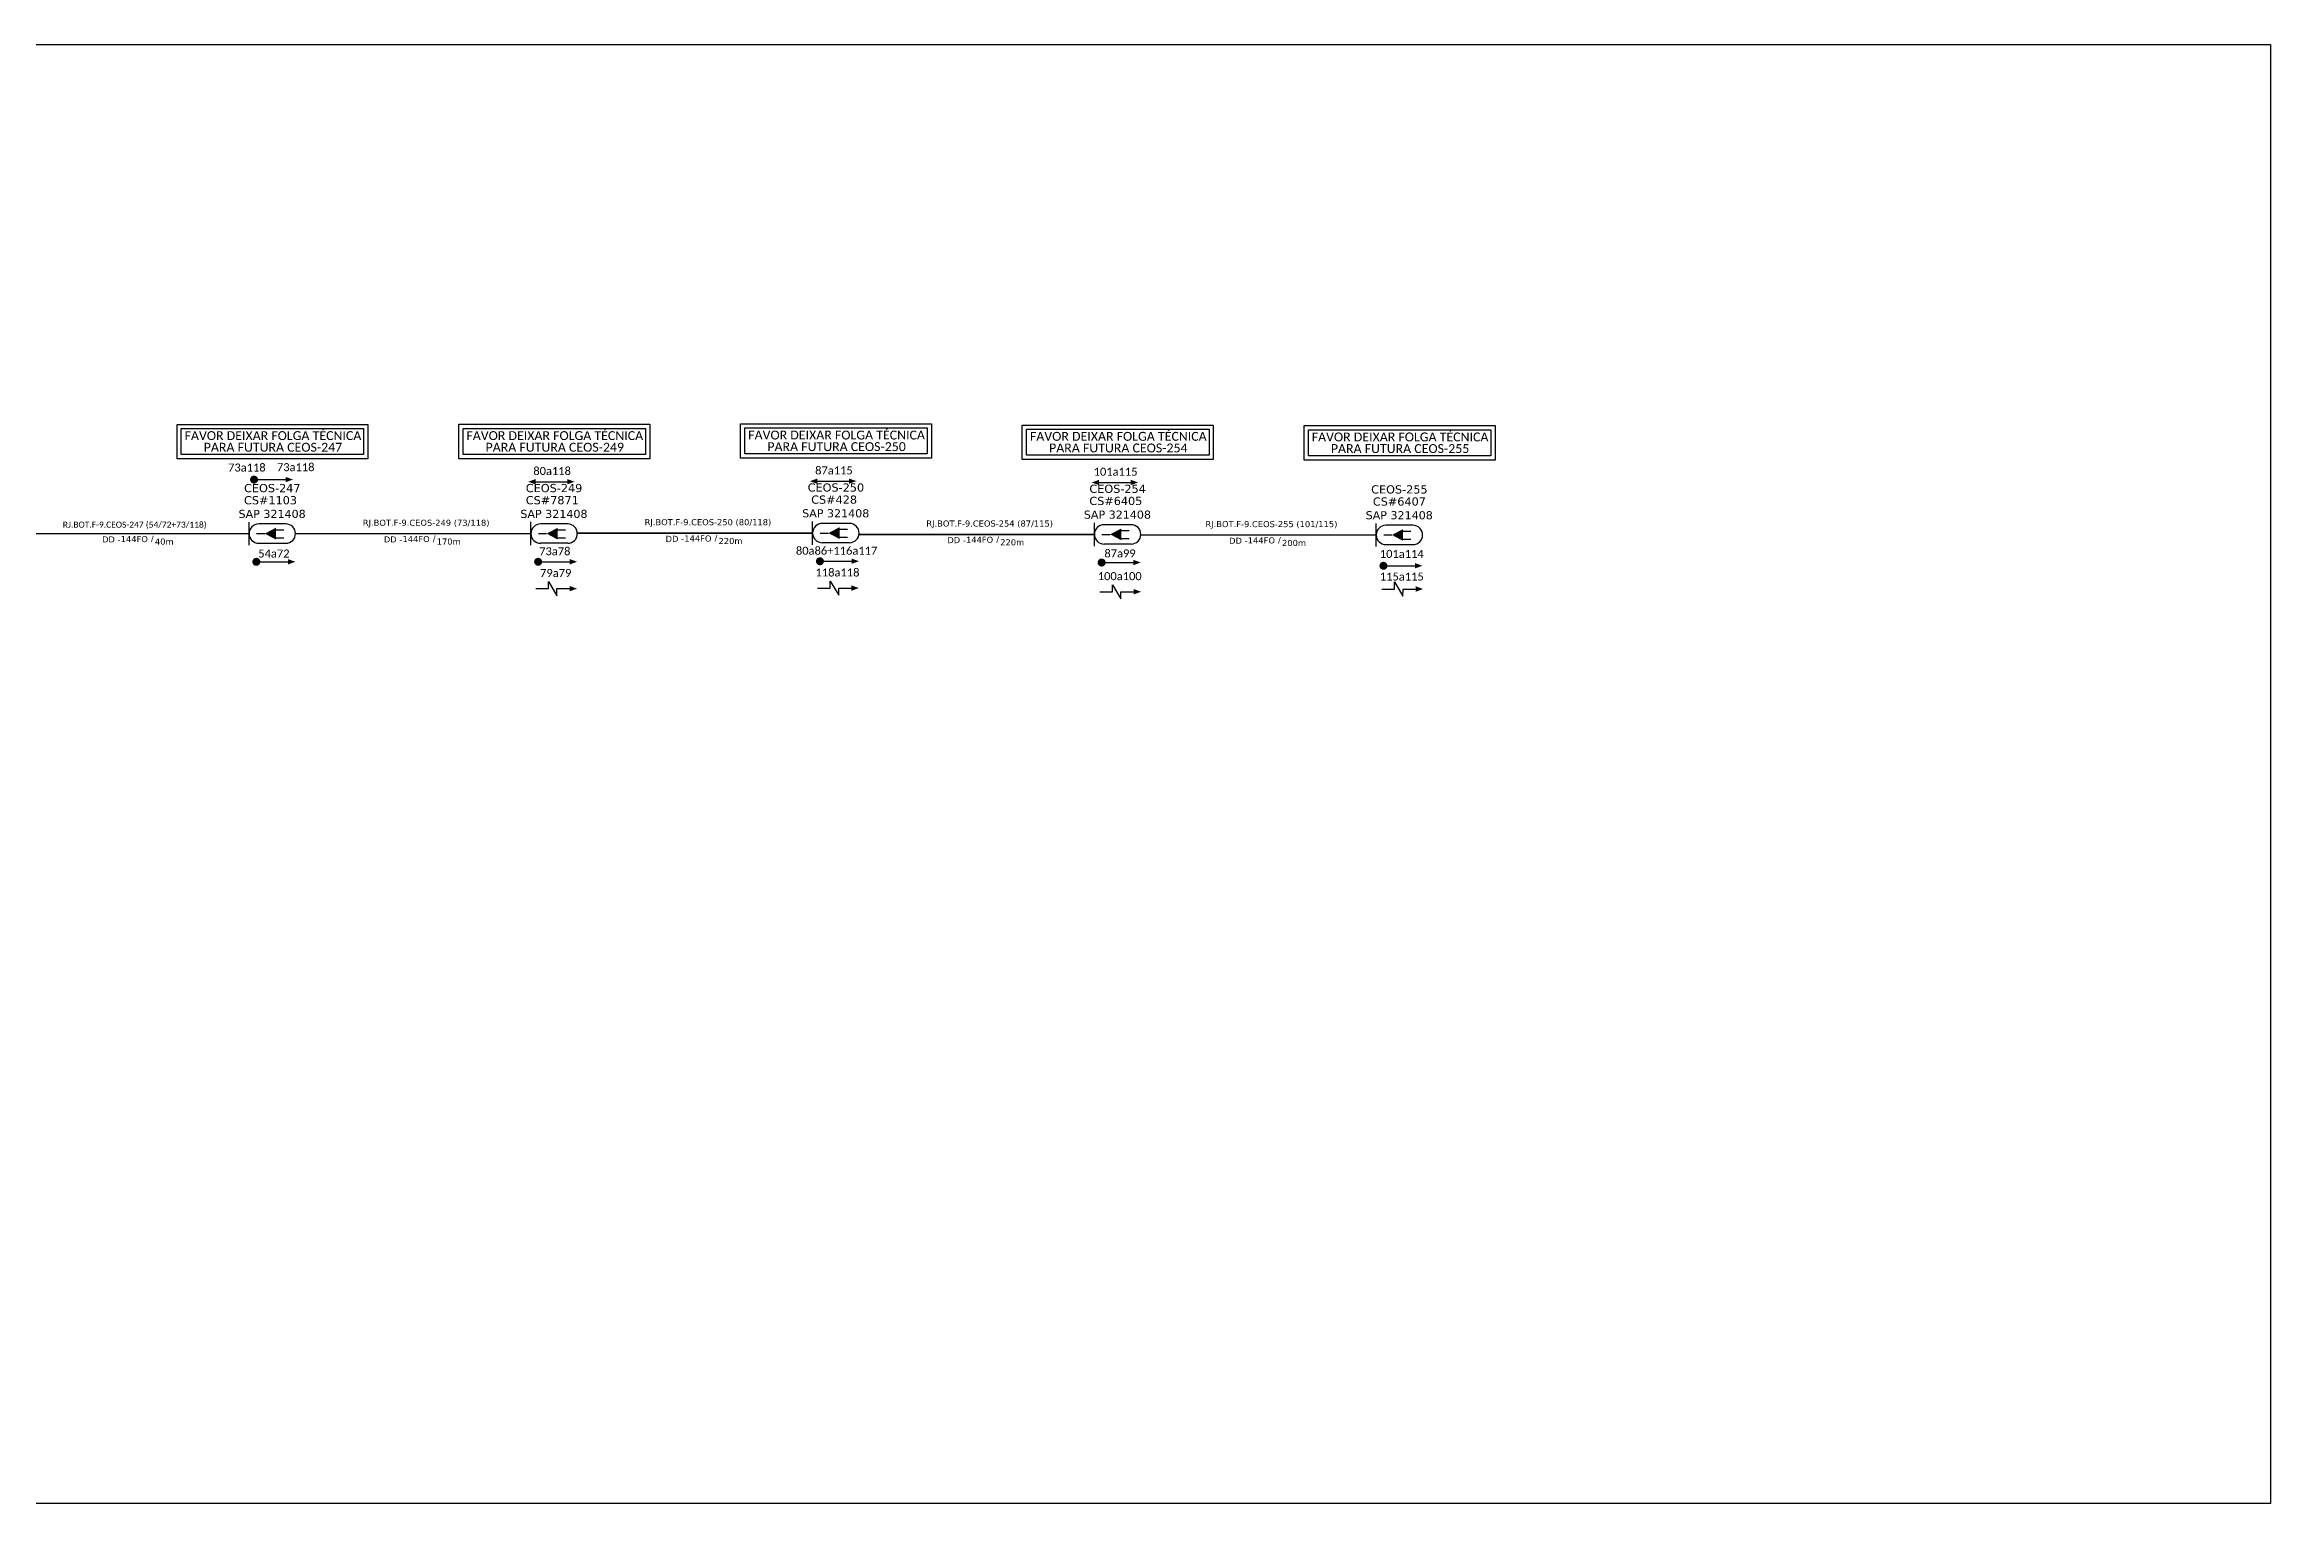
# Model space of a CAD drawing. Extents: x 57889 to 59083, y 58759 to 60460.
# Drawn here: x 58532 to 59083, y 60099 to 60460 of the extents above; entities that cross this region are included whole.
import ezdxf
from ezdxf.enums import TextEntityAlignment as Align

# ---------------------------------------------------------------- set-up
doc = ezdxf.new("R2010")
doc.units = 0
doc.layers.get('0').update_dxf_attribs({"linetype": 'CONTINUOUS'})
for name, color, linetype in [('20_4-CEOS', 1, 'CONTINUOUS'), ('40_1-ETIQUETAS', 1, 'CONTINUOUS'), ('SETA', 7, 'CONTINUOUS'), ('UIFILAR_ESTACAO_GPON_OI', 3, 'CONTINUOUS')]:
    doc.layers.add(name, color=color, linetype=linetype)
doc.styles.add('SIREDIT', font='verdana.ttf')

msp = doc.modelspace()

# ---------------------------------------------------------------- linework, layer by layer
at = {"color": 0, "ltscale": 9e-07}
for points in [[(58564.66, 60365.94), (58611.89, 60365.94), (58611.89, 60357.43), (58564.66, 60357.43)], [(58565.71, 60364.89), (58610.84, 60364.89), (58610.84, 60358.48), (58565.71, 60358.48)], [(58634.39, 60365.95), (58681.62, 60365.95), (58681.62, 60357.43), (58634.39, 60357.43)], [(58635.44, 60364.9), (58680.57, 60364.9), (58680.57, 60358.48), (58635.44, 60358.48)], [(58704.12, 60366.09), (58751.35, 60366.09), (58751.35, 60357.58), (58704.12, 60357.58)], [(58705.17, 60365.04), (58750.3, 60365.04), (58750.3, 60358.63), (58705.17, 60358.63)], [(58773.82, 60365.77), (58821.06, 60365.77), (58821.06, 60357.25), (58773.82, 60357.25)], [(58774.87, 60364.72), (58820.01, 60364.72), (58820.01, 60358.3), (58774.87, 60358.3)], [(58843.55, 60365.62), (58890.78, 60365.62), (58890.78, 60357.1), (58843.55, 60357.1)], [(58844.6, 60364.57), (58889.73, 60364.57), (58889.73, 60358.15), (58844.6, 60358.15)]]:
    msp.add_lwpolyline(points, close=True, dxfattribs=at)
at = {"color": 0, "const_width": 0.99}
for points in [[(58583.22, 60352.27, 1), (58584.21, 60352.27, 1)], [(58583.79, 60331.92, 1), (58584.78, 60331.92, 1)], [(58653.52, 60331.92, 1), (58654.51, 60331.92, 1)], [(58723.24, 60332.06, 1), (58724.23, 60332.06, 1)], [(58792.95, 60331.74, 1), (58793.94, 60331.74, 1)], [(58862.68, 60330.93, 1), (58863.67, 60330.93, 1)]]:
    msp.add_lwpolyline(points, format="xyb", close=True, dxfattribs=at)
at = {"color": 0}
for points in [[(58656.57, 60325.28), (58656.57, 60327.03), (58658.66, 60323.53), (58658.66, 60325.28)], [(58726.3, 60325.42), (58726.3, 60327.17), (58728.39, 60323.67), (58728.39, 60325.42)], [(58796.13, 60324.51), (58796.13, 60326.26), (58798.22, 60322.76), (58798.22, 60324.51)], [(58865.92, 60325.19), (58865.92, 60326.94), (58868.01, 60323.44), (58868.02, 60325.19)]]:
    msp.add_lwpolyline(points, dxfattribs=at)
at = {"layer": '20_4-CEOS', "color": 0}
for p, q in [((58591.59, 60341.28), (58584.88, 60341.28)), ((58661.32, 60341.28), (58654.61, 60341.28)), ((58731.05, 60341.43), (58724.33, 60341.43)), ((58800.76, 60341.1), (58794.04, 60341.1)), ((58870.48, 60340.95), (58863.77, 60340.95)), ((58591.59, 60336.49), (58584.88, 60336.49)), ((58661.32, 60336.5), (58654.61, 60336.5)), ((58731.05, 60336.64), (58724.33, 60336.64)), ((58800.76, 60336.32), (58794.04, 60336.32)), ((58870.48, 60336.16), (58863.77, 60336.16))]:
    msp.add_line(p, q, dxfattribs=at)
for points in [[(58582.48, 60336), (58582.48, 60341.77)], [(58589.03, 60339.84), (58591.07, 60339.84)], [(58652.21, 60336), (58652.21, 60341.78)], [(58658.76, 60339.84), (58660.8, 60339.84)], [(58721.94, 60336.15), (58721.94, 60341.92)], [(58723.8, 60339.03), (58725.84, 60339.03)], [(58728.49, 60339.98), (58730.52, 60339.98)], [(58791.65, 60335.82), (58791.65, 60341.59)], [(58798.19, 60339.66), (58800.23, 60339.66)], [(58861.37, 60335.67), (58861.37, 60341.44)], [(58867.92, 60339.51), (58869.96, 60339.51)], [(58584.34, 60338.89), (58586.38, 60338.89)], [(58589.03, 60337.85), (58591.07, 60337.85)], [(58654.07, 60338.89), (58656.11, 60338.89)], [(58658.76, 60337.85), (58660.8, 60337.85)], [(58728.49, 60337.99), (58730.52, 60337.99)], [(58793.51, 60338.71), (58795.55, 60338.71)], [(58798.19, 60337.67), (58800.23, 60337.67)], [(58863.23, 60338.56), (58865.27, 60338.56)], [(58867.92, 60337.52), (58869.96, 60337.52)]]:
    msp.add_lwpolyline(points, dxfattribs=at)
for points in [[(58586.38, 60338.89, 0, 2.95, 0), (58589.15, 60338.89, 2.95, 2.95, 0)], [(58656.11, 60338.89, 0, 2.95, 0), (58658.88, 60338.89, 2.95, 2.95, 0)], [(58725.84, 60339.03, 0, 2.95, 0), (58728.61, 60339.03, 2.95, 2.95, 0)], [(58795.55, 60338.71, 0, 2.95, 0), (58798.32, 60338.71, 2.95, 2.95, 0)], [(58865.27, 60338.56, 0, 2.95, 0), (58868.04, 60338.56, 2.95, 2.95, 0)]]:
    msp.add_lwpolyline(points, format="xyseb", dxfattribs=at)
for centre, start, end in [((58584.88, 60338.89), 90, 270), ((58591.59, 60338.89), 270, 90), ((58654.61, 60338.89), 90, 270), ((58661.32, 60338.89), 270, 90), ((58724.33, 60339.03), 90, 270), ((58731.05, 60339.03), 270, 90), ((58794.04, 60338.71), 90, 270), ((58800.76, 60338.71), 270, 90), ((58863.77, 60338.56), 90, 270), ((58870.48, 60338.56), 270, 90)]:
    msp.add_arc(centre, 2.39, start, end, dxfattribs=at)
at = {"layer": '40_1-ETIQUETAS', "color": 0, "const_width": 0.4}
for points in [[(58524.25, 60338.89), (58582.48, 60338.89)], [(58593.98, 60338.89), (58652.21, 60338.89)], [(58663.71, 60339.03), (58721.94, 60339.03)], [(58733.42, 60338.71), (58791.65, 60338.71)], [(58803.14, 60338.56), (58861.37, 60338.56)]]:
    msp.add_lwpolyline(points, dxfattribs=at)
at = {"layer": 'SETA', "color": 0}
for points in [[(58583.71, 60352.27), (58592.22, 60352.27)], [(58653.37, 60351.73), (58661.88, 60351.73)], [(58723.09, 60351.87), (58731.61, 60351.87)], [(58792.8, 60351.55), (58801.31, 60351.55)], [(58584.28, 60331.92), (58592.79, 60331.92)], [(58654.01, 60331.92), (58662.52, 60331.92)], [(58723.74, 60332.06), (58732.25, 60332.06)], [(58793.45, 60331.74), (58801.96, 60331.74)], [(58863.17, 60330.93), (58871.68, 60330.93)], [(58653.41, 60325.28), (58656.57, 60325.28)], [(58658.66, 60325.28), (58661.82, 60325.28)], [(58723.13, 60325.42), (58726.3, 60325.42)], [(58728.39, 60325.42), (58731.55, 60325.42)], [(58792.97, 60324.51), (58796.13, 60324.51)], [(58798.22, 60324.51), (58801.38, 60324.51)], [(58862.76, 60325.19), (58865.92, 60325.19)], [(58868.02, 60325.19), (58871.18, 60325.19)]]:
    msp.add_lwpolyline(points, dxfattribs=at)
for points in [[(58591.54, 60352.94), (58593.35, 60352.28), (58591.54, 60351.62)], [(58653.37, 60352.39), (58651.55, 60351.73), (58653.37, 60351.07)], [(58661.2, 60352.4), (58663.01, 60351.74), (58661.2, 60351.08)], [(58723.09, 60352.53), (58721.28, 60351.87), (58723.09, 60351.21)], [(58730.92, 60352.55), (58732.74, 60351.89), (58730.92, 60351.23)], [(58792.8, 60352.21), (58790.99, 60351.55), (58792.8, 60350.89)], [(58800.63, 60352.22), (58802.44, 60351.56), (58800.63, 60350.9)], [(58592.11, 60332.59), (58593.92, 60331.93), (58592.11, 60331.27)], [(58661.84, 60332.59), (58663.65, 60331.93), (58661.84, 60331.27)], [(58731.57, 60332.73), (58733.38, 60332.07), (58731.57, 60331.41)], [(58801.27, 60332.41), (58803.09, 60331.75), (58801.27, 60331.09)], [(58871, 60331.6), (58872.81, 60330.94), (58871, 60330.28)], [(58661.82, 60325.94), (58663.64, 60325.28), (58661.82, 60324.62)], [(58731.55, 60326.08), (58733.36, 60325.42), (58731.55, 60324.76)], [(58801.38, 60325.17), (58803.2, 60324.51), (58801.38, 60323.85)], [(58871.18, 60325.85), (58872.99, 60325.19), (58871.18, 60324.53)]]:
    msp.add_solid(points, dxfattribs=at)
at = {"layer": 'UIFILAR_ESTACAO_GPON_OI', "color": 6, "linetype": 'BYBLOCK'}
msp.add_lwpolyline([(57897.03, 60459.94), (59082.66, 60459.94), (59082.66, 60098.88), (57897.03, 60098.88)], close=True, dxfattribs=at)

# ---------------------------------------------------------------- texts
at = {"color": 0, "attachment_point": 5}
for s, insert, char_height, width in [('{\\fCalibri|b0|i0|c0|p34;FAVOR DEIXAR FOLGA TÉCNICA}', (58588.4, 60363.14), 2.2, 46.8706), ('{\\fCalibri|b0|i0|c0|p34;PARA FUTURA CEOS-247}', (58588.4, 60360.26), 2.2, 46.8706), ('{\\fCalibri|b0|i0|c0|p34;FAVOR DEIXAR FOLGA TÉCNICA}', (58658.13, 60363.14), 2.2, 46.8706), ('{\\fCalibri|b0|i0|c0|p34;PARA FUTURA CEOS-249}', (58658.13, 60360.26), 2.2, 46.8706), ('{\\fCalibri|b0|i0|c0|p34;FAVOR DEIXAR FOLGA TÉCNICA}', (58727.86, 60363.28), 2.2, 46.8706), ('{\\fCalibri|b0|i0|c0|p34;PARA FUTURA CEOS-250}', (58727.86, 60360.41), 2.2, 46.8706), ('{\\fCalibri|b0|i0|c0|p34;FAVOR DEIXAR FOLGA TÉCNICA}', (58797.57, 60362.96), 2.2, 46.8706), ('{\\fCalibri|b0|i0|c0|p34;PARA FUTURA CEOS-254}', (58797.57, 60360.08), 2.2, 46.8706), ('{\\fCalibri|b0|i0|c0|p34;FAVOR DEIXAR FOLGA TÉCNICA}', (58867.29, 60362.81), 2.2, 46.8706), ('{\\fCalibri|b0|i0|c0|p34;PARA FUTURA CEOS-255}', (58867.29, 60359.93), 2.2, 46.8706), ('{\\fCalibri|b0|i0|c0|p34;\\C7;73a118}', (58581.94, 60355.24), 1.98, 25.1052), ('{\\fCalibri|b0|i0|c0|p34;\\C7;73a118}', (58594.03, 60355.33), 1.98, 25.1052), ('{\\fCalibri|b0|i0|c0|p34;\\C7;80a118}', (58657.47, 60354.39), 1.98, 25.1052), ('{\\fCalibri|b0|i0|c0|p34;\\C7;87a115}', (58727.2, 60354.53), 1.98, 25.1052), ('{\\fCalibri|b0|i0|c0|p34;\\C7;101a115}', (58796.9, 60354.21), 1.98, 25.1052), ('{\\fCalibri|b0|i0|c0|p34;\\C7;54a72}', (58588.63, 60333.96), 1.98, 25.1052), ('{\\fCalibri|b0|i0|c0|p34;\\C7;73a78}', (58658.14, 60334.52), 1.98, 25.1052), ('{\\fCalibri|b0|i0|c0|p34;\\C7;80a86+116a117}', (58727.87, 60334.66), 1.98, 25.1052), ('{\\fCalibri|b0|i0|c0|p34;\\C7;87a99}', (58797.99, 60333.99), 1.98, 25.1052), ('{\\fCalibri|b0|i0|c0|p34;\\C7;101a114}', (58867.71, 60333.87), 1.98, 25.1052), ('{\\fCalibri|b0|i0|c0|p34;\\C7;79a79}', (58658.36, 60329.13), 1.98, 25.1052), ('{\\fCalibri|b0|i0|c0|p34;\\C7;118a118}', (58728.09, 60329.27), 1.98, 25.1052), ('{\\fCalibri|b0|i0|c0|p34;\\C7;100a100}', (58797.92, 60328.36), 1.98, 25.1052), ('{\\fCalibri|b0|i0|c0|p34;\\C7;115a115}', (58867.71, 60328.26), 1.98, 25.1052)]:
    msp.add_mtext(s, dxfattribs=dict(at, insert=insert, char_height=char_height, width=width))
at = {"layer": '20_4-CEOS', "color": 0, "style": 'SIREDIT'}
for s, height, p in [('CEOS-247', 2.028, (58588.23, 60349.15)), ('CEOS-249', 2.028, (58657.96, 60349.16)), ('CEOS-250', 2.028, (58727.69, 60349.3)), ('CEOS-254', 2.028, (58797.4, 60348.98)), ('CEOS-255', 2.028, (58867.12, 60348.83)), ('SAP 321408', 2, (58588.19, 60342.78)), ('CS#1103 ', 2.028, (58588.23, 60346.15)), ('SAP 321408', 2, (58657.92, 60342.78)), ('CS#7871 ', 2.028, (58657.96, 60346.16)), ('SAP 321408', 2, (58727.65, 60342.93)), ('CS#428 ', 2.028, (58727.69, 60346.3)), ('SAP 321408', 2, (58797.35, 60342.6)), ('CS#6405 ', 2.028, (58797.4, 60345.98)), ('SAP 321408', 2, (58867.08, 60342.45)), ('CS#6407', 2.028, (58867.12, 60345.83))]:
    msp.add_text(s, height=height, dxfattribs=at).set_placement(p, align=Align.CENTER)
at = {"layer": '40_1-ETIQUETAS', "color": 0, "style": 'SIREDIT'}
for s, p in [('RJ.BOT.F-9.CEOS-249 (73/118) ', (58626.63, 60340.83)), ('RJ.BOT.F-9.CEOS-250 (80/118) ', (58696.35, 60340.98)), ('RJ.BOT.F-9.CEOS-254 (87/115) ', (58766.06, 60340.65)), ('RJ.BOT.F-9.CEOS-255 (101/115) ', (58835.78, 60340.5))]:
    msp.add_text(s, height=1.5, dxfattribs=at).set_placement(p, align=Align.CENTER)
for s, p in [('DD - ', (58551.33, 60336.71)), ('144FO', (58557.45, 60336.79)), ('/', (58558.89, 60336.93)), ('DD - ', (58621.06, 60336.71)), ('144FO', (58627.18, 60336.8)), ('/', (58628.62, 60336.94)), ('DD - ', (58690.78, 60336.86)), ('144FO', (58696.9, 60336.94)), ('/', (58698.35, 60337.08)), ('DD - ', (58760.49, 60336.53)), ('144FO', (58766.61, 60336.62)), ('/', (58768.06, 60336.76)), ('DD - ', (58830.21, 60336.38)), ('144FO', (58836.33, 60336.46)), ('/', (58837.78, 60336.6))]:
    msp.add_text(s, height=1.5, dxfattribs=at).set_placement(p, align=Align.RIGHT)
for s, p in [('40m', (58559.19, 60336.18)), ('170m', (58628.92, 60336.19)), ('220m', (58698.65, 60336.33)), ('220m', (58768.35, 60336)), ('200m', (58838.08, 60335.85))]:
    msp.add_text(s, height=1.5, dxfattribs=at).set_placement(p)
at = {"layer": '40_1-ETIQUETAS', "color": 0, "insert": (58554.19, 60340.95), "char_height": 1.5, "width": 60.0234, "attachment_point": 5, "style": 'SIREDIT'}
msp.add_mtext('{\\fCalibri|b0|i0|c0|p34;RJ.BOT.F-9.CEOS-247 (54/72+73/118)  }', dxfattribs=at)

doc.saveas('drawing.dxf')
